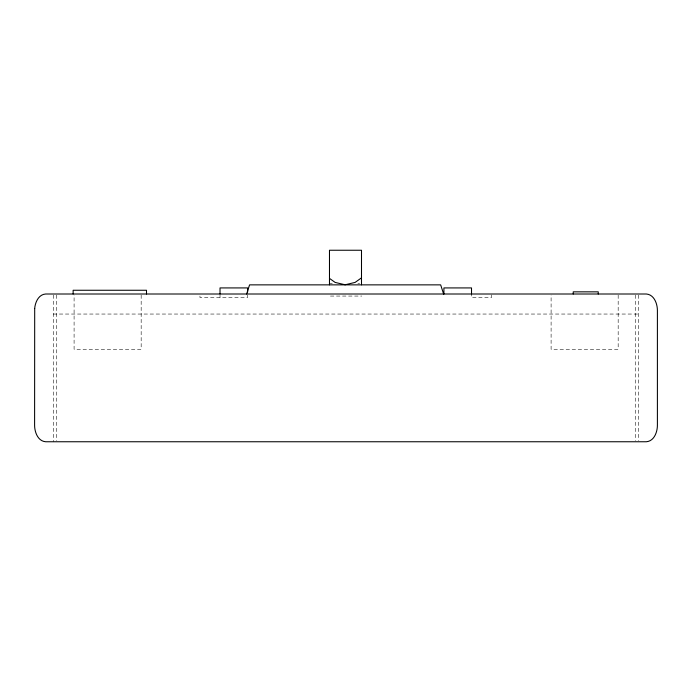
<?xml version="1.0" encoding="UTF-8"?>
<svg xmlns="http://www.w3.org/2000/svg" width="692" height="692" viewBox="0 0 692 692"><rect width="100%" height="100%" fill="white"/><g stroke="black" fill="none" stroke-linecap="round" stroke-linejoin="round"><path stroke-width="0.52" stroke-dasharray="3.46 2.59" d="M357.851 283.798L359.676 283.478M330.421 296.064L361.821 296.064M53.301 314.047L638.699 314.047M329.478 283.288L332.307 283.781M638.699 295.06L638.699 440.683M635.256 295.086L635.256 440.674M618.172 295.069L618.172 349.278L551.1 349.278L551.1 295.069M491.579 294.896L491.579 297.551L471.52 297.551L471.52 294.005M247.641 294.896L247.641 297.551L199.962 297.551L199.962 294.896M220.021 294.896L220.021 297.551M141.168 295.069L141.168 349.278L74.087 349.278L74.087 295.069M56.744 295.086L56.744 440.674M53.301 295.06L53.301 441.755"/><path stroke-width="1.04" d="M246.62 294.005L249.57 284.862L440.666 284.862L443.615 294.005M361.501 277.847L355.1 282.414L345.118 284.775L335.127 282.414L329.478 278.383M598.251 294.005L598.251 291.842L573.227 291.842L573.227 294.005M471.52 294.005L471.52 287.924L443.909 287.924L443.909 294.005M361.501 284.862L361.501 250.245L329.478 250.245L329.478 284.862M247.641 291.981L247.641 287.924L220.021 287.924L220.021 294.005M146.496 294.005L146.496 290.259L73.136 290.259L73.136 294.005M34.695 308.476L34.6 425.113C34.548 431.929 37.792 441.159 45.672 441.755L646.328 441.755C654.208 441.159 657.452 431.929 657.4 425.113L657.4 310.647C657.452 303.831 654.208 294.61 646.328 294.005L45.672 294.005C38.605 294.42 35.188 302.3 34.695 308.476"/></g></svg>
